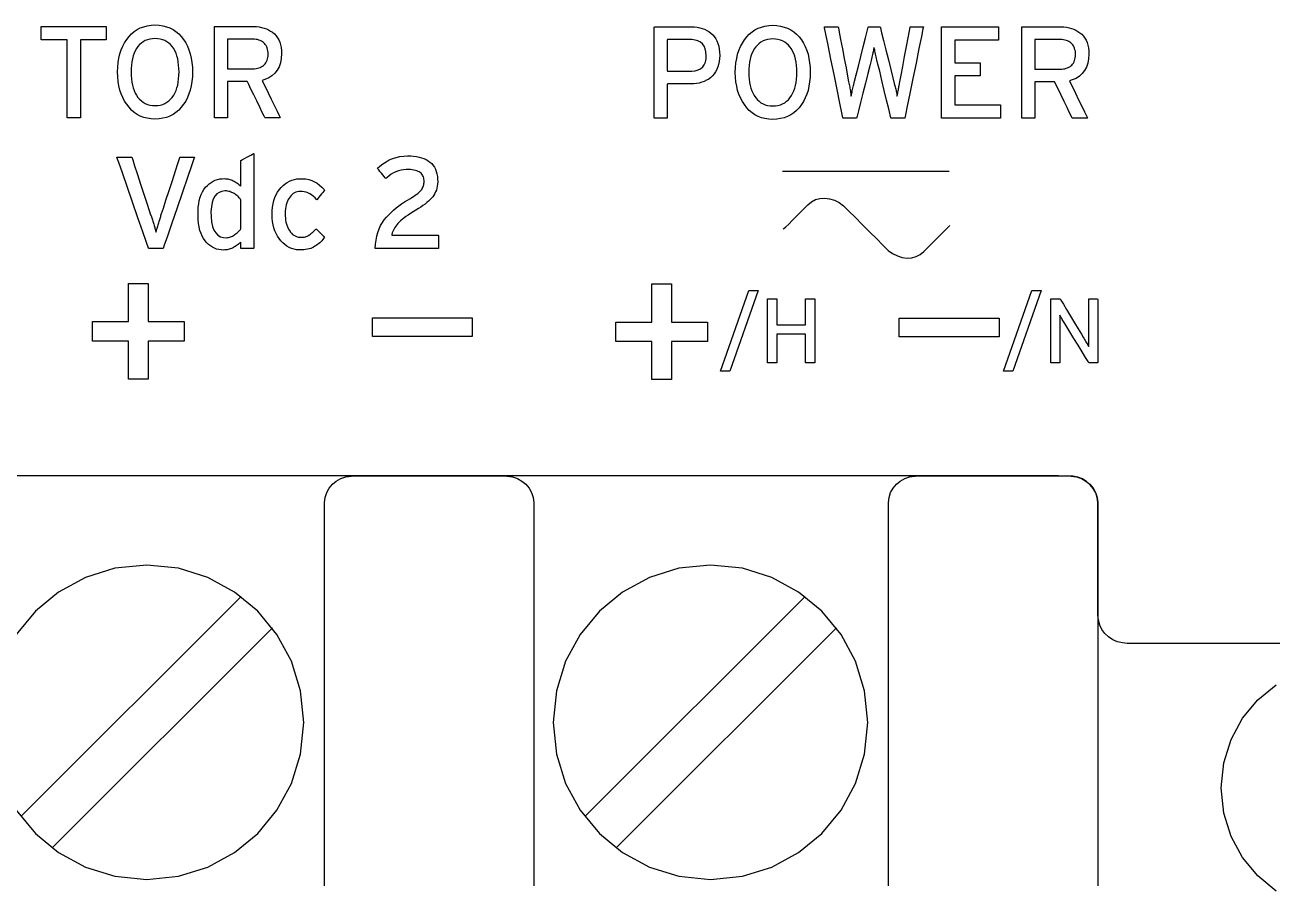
# Model space of a CAD drawing. Extents: x 1 to 47.7, y 0.2 to 35.
# Drawn here: x 39.966 to 41.292, y 9.333 to 10.249 of the extents above; entities that cross this region are included whole.
import ezdxf

# ---------------------------------------------------------------- set-up
doc = ezdxf.new("R2010")
doc.units = 0
doc.header["$MEASUREMENT"] = 0
doc.layers.add('7_0_____DWG', color=7, linetype='CONTINUOUS')

msp = doc.modelspace()

# ---------------------------------------------------------------- linework, layer by layer
at = {"layer": '7_0_____DWG'}
for points in [[(40.0246, 10.2329), (40.0246, 10.1499), (40.0105, 10.1499), (40.0105, 10.2329), (39.983, 10.2329), (39.983, 10.2471), (40.0521, 10.2471), (40.0521, 10.2329), (40.0246, 10.2329)], [(40.9408, 10.1495), (40.9408, 10.2467), (41.0014, 10.2467), (41.0014, 10.2326), (40.9549, 10.2326), (40.9549, 10.2085), (40.9819, 10.2085), (40.9819, 10.1944), (40.9549, 10.1944), (40.9549, 10.1636), (41.0035, 10.1636), (41.0035, 10.1495), (40.9408, 10.1495)], [(40.7717, 10.0929), (40.9489, 10.0929)], [(40.7725, 10.0311), (40.7732, 10.0318), (40.7752, 10.0338), (40.7782, 10.0367), (40.7819, 10.0404), (40.7861, 10.0446), (40.7904, 10.049), (40.7947, 10.0532), (40.7987, 10.0572), (40.8025, 10.0604), (40.8068, 10.0627), (40.8115, 10.064), (40.8166, 10.0643), (40.8217, 10.0636), (40.8269, 10.062), (40.8319, 10.0595), (40.8365, 10.056), (40.8389, 10.0537), (40.8427, 10.05), (40.8488, 10.0439), (40.8563, 10.0363), (40.8643, 10.0283), (40.8719, 10.0208), (40.878, 10.0147), (40.8817, 10.0109), (40.8841, 10.0086), (40.8888, 10.0052), (40.8938, 10.0027), (40.8989, 10.0011), (40.9041, 10.0004), (40.9091, 10.0007), (40.9139, 10.002), (40.9182, 10.0042), (40.922, 10.0075), (40.926, 10.0115), (40.9305, 10.016), (40.9351, 10.0206), (40.9396, 10.0251), (40.9436, 10.0291), (40.9468, 10.0323), (40.9489, 10.0344), (40.9497, 10.0352)], [(40.0968, 9.9121), (40.0968, 9.8715), (40.076, 9.8715), (40.076, 9.9121), (40.0377, 9.9121), (40.0377, 9.9328), (40.076, 9.9328), (40.076, 9.9734), (40.0968, 9.9734), (40.0968, 9.9328), (40.1352, 9.9328), (40.1352, 9.9121), (40.0968, 9.9121)], [(40.6534, 9.9117), (40.6534, 9.8711), (40.6327, 9.8711), (40.6327, 9.9117), (40.5944, 9.9117), (40.5944, 9.9324), (40.6327, 9.9324), (40.6327, 9.973), (40.6534, 9.973), (40.6534, 9.9324), (40.6919, 9.9324), (40.6919, 9.9117), (40.6534, 9.9117)], [(40.7155, 9.8802), (40.7055, 9.8802), (40.7357, 9.9658), (40.7457, 9.9658), (40.7155, 9.8802)], [(41.0166, 9.8802), (41.0066, 9.8802), (41.0368, 9.9658), (41.0468, 9.9658), (41.0166, 9.8802)], [(40.796, 9.889), (40.796, 9.9195), (40.7657, 9.9195), (40.7657, 9.889), (40.7558, 9.889), (40.7558, 9.957), (40.7657, 9.957), (40.7657, 9.9294), (40.796, 9.9294), (40.796, 9.957), (40.8059, 9.957), (40.8059, 9.889), (40.796, 9.889)], [(40.3353, 9.917), (40.3353, 9.937), (40.4415, 9.937), (40.4415, 9.917), (40.3353, 9.917)], [(40.8959, 9.9166), (40.8959, 9.9366), (41.0021, 9.9366), (41.0021, 9.9166), (40.8959, 9.9166)], [(41.1071, 9.6205), (41.1071, 9.6247), (41.1071, 9.6361), (41.1071, 9.6525), (41.1071, 9.6718), (41.1071, 9.6919), (41.1071, 9.7108), (41.1071, 9.7264), (41.1071, 9.7365), (41.1071, 9.7403), (41.1064, 9.7457), (41.1048, 9.7506), (41.1023, 9.7552), (41.0991, 9.7592), (41.0952, 9.7626), (41.0907, 9.7653), (41.0858, 9.7673), (41.0805, 9.7683), (41.0652, 9.7685), (40.9427, 9.7685), (40.7154, 9.7685), (40.4185, 9.7685), (40.0866, 9.7685), (39.7547, 9.7685)], [(40.2843, 9.3322), (40.2843, 9.3644), (40.2843, 9.4185), (40.2843, 9.4862), (40.2843, 9.5592), (40.2843, 9.6292), (40.2843, 9.688), (40.2843, 9.7273), (40.2843, 9.7401), (40.285, 9.7456), (40.2867, 9.7508), (40.2893, 9.7555), (40.2928, 9.7597), (40.2969, 9.7631), (40.3017, 9.7658), (40.3069, 9.7676), (40.3126, 9.7684), (40.3176, 9.7685), (40.3317, 9.7685), (40.3541, 9.7685), (40.3813, 9.7685), (40.4101, 9.7685), (40.4373, 9.7685), (40.4596, 9.7685), (40.4738, 9.7685), (40.4788, 9.7684), (40.4844, 9.7676), (40.4897, 9.7658), (40.4944, 9.7631), (40.4986, 9.7597), (40.502, 9.7555), (40.5047, 9.7508), (40.5064, 9.7456), (40.5071, 9.7401), (40.5071, 9.7273), (40.5071, 9.688), (40.5071, 9.6292), (40.5071, 9.5592), (40.5071, 9.4862), (40.5071, 9.4185), (40.5071, 9.3644), (40.5071, 9.3322)], [(40.8843, 9.3322), (40.8843, 9.3644), (40.8843, 9.4185), (40.8843, 9.4862), (40.8843, 9.5592), (40.8843, 9.6292), (40.8843, 9.688), (40.8843, 9.7273), (40.8843, 9.7401), (40.885, 9.7456), (40.8867, 9.7508), (40.8893, 9.7555), (40.8928, 9.7597), (40.8969, 9.7631), (40.9017, 9.7658), (40.9069, 9.7676), (40.9126, 9.7684), (40.9176, 9.7685), (40.9317, 9.7685), (40.9541, 9.7685), (40.9813, 9.7685), (41.0101, 9.7685), (41.0373, 9.7685), (41.0597, 9.7685), (41.0738, 9.7685), (41.0788, 9.7684), (41.0844, 9.7676), (41.0897, 9.7658), (41.0945, 9.7631), (41.0986, 9.7597), (41.102, 9.7555), (41.1047, 9.7508), (41.1064, 9.7456), (41.1071, 9.7401), (41.1071, 9.7273), (41.1071, 9.688), (41.1071, 9.6292), (41.1071, 9.5592), (41.1071, 9.4862), (41.1071, 9.4185), (41.1071, 9.3644), (41.1071, 9.3322)], [(39.9563, 9.4127), (39.9768, 9.388), (40.0015, 9.3676), (40.03, 9.3522), (40.0614, 9.3424), (40.0952, 9.3391), (40.1289, 9.3424), (40.1603, 9.3522), (40.1887, 9.3676), (40.2134, 9.388), (40.2338, 9.4127), (40.2493, 9.4411), (40.259, 9.4724), (40.2624, 9.5061), (40.259, 9.5398), (40.2493, 9.5712), (40.2338, 9.5997), (40.2134, 9.6245), (40.1887, 9.6449), (40.1603, 9.6604), (40.1289, 9.6702), (40.0952, 9.6736), (40.0614, 9.6702), (40.03, 9.6604), (40.0015, 9.6449), (39.9768, 9.6245), (39.9563, 9.5997)], [(39.9613, 9.4059), (40.1956, 9.6402)], [(40.5613, 9.4059), (40.7956, 9.6402)], [(41.3167, 9.5903), (41.2817, 9.5903), (41.2434, 9.5903), (41.206, 9.5903), (41.1734, 9.5903), (41.1495, 9.5903), (41.1384, 9.5903), (41.1335, 9.5907), (41.128, 9.5919), (41.1231, 9.5941), (41.1186, 9.5971), (41.1147, 9.6007), (41.1115, 9.605), (41.1092, 9.6097), (41.1077, 9.615), (41.1071, 9.6205)], [(39.9947, 9.3725), (40.229, 9.6067)], [(40.5947, 9.3725), (40.829, 9.6067)], [(41.2968, 9.3265), (41.2772, 9.3427), (41.2611, 9.3623), (41.2489, 9.3848), (41.2411, 9.4097), (41.2384, 9.4364), (41.2411, 9.4631), (41.2489, 9.488), (41.2611, 9.5105), (41.2772, 9.5301), (41.2968, 9.5462)]]:
    msp.add_lwpolyline(points, dxfattribs=at)
for points in [[(40.1439, 10.1986), (40.1438, 10.1934), (40.1433, 10.1885), (40.1426, 10.1838), (40.1415, 10.1794), (40.1402, 10.1752), (40.1386, 10.1713), (40.1367, 10.1676), (40.1345, 10.1642), (40.132, 10.161), (40.1293, 10.1581), (40.1263, 10.1556), (40.1232, 10.1535), (40.1198, 10.1517), (40.1162, 10.1503), (40.1123, 10.1493), (40.1083, 10.1486), (40.104, 10.1484), (40.0998, 10.1486), (40.0958, 10.1493), (40.092, 10.1503), (40.0884, 10.1517), (40.0851, 10.1535), (40.0819, 10.1556), (40.079, 10.1581), (40.0764, 10.161), (40.0739, 10.1642), (40.0716, 10.1676), (40.0697, 10.1713), (40.068, 10.1752), (40.0667, 10.1794), (40.0656, 10.1838), (40.0649, 10.1885), (40.0644, 10.1934), (40.0642, 10.1986), (40.0644, 10.2037), (40.0649, 10.2087), (40.0656, 10.2134), (40.0667, 10.2178), (40.068, 10.222), (40.0697, 10.226), (40.0716, 10.2297), (40.0739, 10.2331), (40.0764, 10.2363), (40.079, 10.2392), (40.0819, 10.2416), (40.0851, 10.2437), (40.0884, 10.2455), (40.092, 10.2468), (40.0958, 10.2478), (40.0998, 10.2484), (40.104, 10.2487), (40.1083, 10.2484), (40.1123, 10.2478), (40.1162, 10.2468), (40.1198, 10.2455), (40.1232, 10.2437), (40.1263, 10.2416), (40.1293, 10.2392), (40.132, 10.2363), (40.1345, 10.2331), (40.1367, 10.2297), (40.1386, 10.226), (40.1402, 10.222), (40.1415, 10.2178), (40.1426, 10.2134), (40.1433, 10.2087), (40.1438, 10.2037)], [(40.2387, 10.2181), (40.2383, 10.2129), (40.2374, 10.2082), (40.236, 10.2041), (40.234, 10.2004), (40.2315, 10.1972), (40.2285, 10.1945), (40.225, 10.1922), (40.2209, 10.1905), (40.2181, 10.1895), (40.2192, 10.187), (40.2215, 10.1824), (40.2244, 10.1763), (40.2277, 10.1695), (40.231, 10.1627), (40.2339, 10.1567), (40.2361, 10.1523), (40.2371, 10.1501), (40.2369, 10.1499), (40.2355, 10.1499), (40.2333, 10.1499), (40.2307, 10.1499), (40.2279, 10.1499), (40.2252, 10.1499), (40.2229, 10.1499), (40.2214, 10.1499), (40.2209, 10.15), (40.2201, 10.1516), (40.2181, 10.1556), (40.2154, 10.1612), (40.2123, 10.1677), (40.2091, 10.1743), (40.2061, 10.1803), (40.2038, 10.1851), (40.2025, 10.188), (40.2021, 10.1884), (40.2006, 10.1884), (40.1981, 10.1884), (40.1948, 10.1884), (40.1911, 10.1884), (40.1875, 10.1884), (40.1844, 10.1884), (40.1821, 10.1884), (40.181, 10.1884), (40.181, 10.1874), (40.181, 10.184), (40.181, 10.1788), (40.181, 10.1725), (40.181, 10.1658), (40.181, 10.1596), (40.181, 10.1543), (40.181, 10.1509), (40.181, 10.1499), (40.1803, 10.1499), (40.1788, 10.1499), (40.1767, 10.1499), (40.1744, 10.1499), (40.172, 10.1499), (40.1699, 10.1499), (40.1682, 10.1499), (40.1673, 10.1499), (40.1672, 10.1511), (40.1672, 10.1582), (40.1672, 10.1703), (40.1672, 10.1856), (40.1672, 10.2024), (40.1672, 10.2187), (40.1672, 10.2328), (40.1672, 10.2429), (40.1672, 10.2471), (40.1684, 10.2471), (40.1723, 10.2471), (40.178, 10.2471), (40.1849, 10.2471), (40.192, 10.2471), (40.1987, 10.2471), (40.2041, 10.2471), (40.2076, 10.2471), (40.2092, 10.2471), (40.2121, 10.247), (40.2149, 10.2466), (40.2175, 10.2461), (40.2201, 10.2454), (40.2225, 10.2445), (40.2248, 10.2435), (40.227, 10.2422), (40.2291, 10.2408), (40.2311, 10.2391), (40.2328, 10.2372), (40.2344, 10.2351), (40.2357, 10.2328), (40.2367, 10.2303), (40.2376, 10.2276), (40.2382, 10.2246), (40.2385, 10.2214)], [(40.7049, 10.2163), (40.7047, 10.2129), (40.7044, 10.2097), (40.7037, 10.2067), (40.7029, 10.2039), (40.7018, 10.2013), (40.7005, 10.1988), (40.699, 10.1966), (40.6972, 10.1946), (40.6953, 10.1928), (40.6931, 10.1911), (40.6909, 10.1897), (40.6884, 10.1885), (40.6859, 10.1876), (40.6831, 10.1868), (40.6803, 10.1862), (40.6772, 10.1859), (40.6741, 10.1858), (40.673, 10.1858), (40.6706, 10.1858), (40.6672, 10.1858), (40.6631, 10.1858), (40.6588, 10.1858), (40.6548, 10.1858), (40.6515, 10.1858), (40.6495, 10.1858), (40.6491, 10.1856), (40.6491, 10.1834), (40.6491, 10.1791), (40.6491, 10.1735), (40.6491, 10.1673), (40.6491, 10.1611), (40.6491, 10.1556), (40.6491, 10.1515), (40.6491, 10.1496), (40.6488, 10.1495), (40.6475, 10.1495), (40.6456, 10.1495), (40.6434, 10.1495), (40.641, 10.1495), (40.6387, 10.1495), (40.6368, 10.1495), (40.6356, 10.1495), (40.6352, 10.1497), (40.6352, 10.1549), (40.6352, 10.1658), (40.6352, 10.1805), (40.6352, 10.1972), (40.6352, 10.214), (40.6352, 10.229), (40.6352, 10.2404), (40.6352, 10.2463), (40.6359, 10.2467), (40.6391, 10.2467), (40.6443, 10.2467), (40.6507, 10.2467), (40.6576, 10.2467), (40.6642, 10.2467), (40.6697, 10.2467), (40.6734, 10.2467), (40.675, 10.2467), (40.678, 10.2466), (40.6809, 10.2463), (40.6837, 10.2457), (40.6863, 10.245), (40.6888, 10.2441), (40.6911, 10.2429), (40.6933, 10.2416), (40.6954, 10.24), (40.6974, 10.2382), (40.6991, 10.2362), (40.7006, 10.234), (40.7019, 10.2316), (40.7029, 10.2289), (40.7038, 10.2261), (40.7044, 10.223), (40.7047, 10.2198)], [(40.8012, 10.1982), (40.801, 10.193), (40.8005, 10.1881), (40.7998, 10.1834), (40.7988, 10.179), (40.7974, 10.1748), (40.7958, 10.1709), (40.7939, 10.1672), (40.7917, 10.1638), (40.7893, 10.1606), (40.7865, 10.1577), (40.7836, 10.1552), (40.7804, 10.153), (40.777, 10.1513), (40.7734, 10.1499), (40.7696, 10.1489), (40.7655, 10.1482), (40.7612, 10.148), (40.757, 10.1482), (40.753, 10.1489), (40.7492, 10.1499), (40.7457, 10.1513), (40.7423, 10.153), (40.7392, 10.1552), (40.7363, 10.1577), (40.7336, 10.1606), (40.7311, 10.1638), (40.7289, 10.1672), (40.7269, 10.1709), (40.7253, 10.1748), (40.7239, 10.179), (40.7229, 10.1834), (40.7221, 10.1881), (40.7216, 10.193), (40.7214, 10.1982), (40.7216, 10.2033), (40.7221, 10.2083), (40.7229, 10.213), (40.7239, 10.2174), (40.7253, 10.2216), (40.7269, 10.2256), (40.7289, 10.2293), (40.7311, 10.2327), (40.7336, 10.2359), (40.7363, 10.2388), (40.7392, 10.2412), (40.7423, 10.2433), (40.7457, 10.2451), (40.7492, 10.2464), (40.753, 10.2474), (40.757, 10.248), (40.7612, 10.2483), (40.7655, 10.248), (40.7696, 10.2474), (40.7734, 10.2464), (40.777, 10.2451), (40.7804, 10.2433), (40.7836, 10.2412), (40.7865, 10.2388), (40.7893, 10.2359), (40.7917, 10.2327), (40.7939, 10.2293), (40.7958, 10.2256), (40.7974, 10.2216), (40.7988, 10.2174), (40.7998, 10.213), (40.8005, 10.2083), (40.801, 10.2033)], [(40.9017, 10.1495), (40.9012, 10.1495), (40.8998, 10.1495), (40.8977, 10.1495), (40.8953, 10.1495), (40.8928, 10.1495), (40.8905, 10.1495), (40.8886, 10.1495), (40.8873, 10.1495), (40.887, 10.1496), (40.8862, 10.1528), (40.8846, 10.1595), (40.8824, 10.1685), (40.8799, 10.179), (40.8773, 10.1896), (40.875, 10.1993), (40.8731, 10.207), (40.872, 10.2115), (40.8717, 10.213), (40.8713, 10.2146), (40.871, 10.2162), (40.8706, 10.2177), (40.8703, 10.2192), (40.87, 10.2206), (40.8697, 10.222), (40.8694, 10.2234), (40.8692, 10.2247), (40.8689, 10.2244), (40.8686, 10.223), (40.8683, 10.2217), (40.868, 10.2202), (40.8677, 10.2188), (40.8674, 10.2173), (40.8671, 10.2158), (40.8667, 10.2142), (40.8664, 10.2126), (40.8659, 10.2107), (40.8645, 10.2052), (40.8624, 10.1969), (40.8598, 10.1868), (40.8572, 10.1762), (40.8546, 10.166), (40.8524, 10.1574), (40.8509, 10.1516), (40.8504, 10.1495), (40.8499, 10.1495), (40.8484, 10.1495), (40.8464, 10.1495), (40.844, 10.1495), (40.8416, 10.1495), (40.8393, 10.1495), (40.8374, 10.1495), (40.8363, 10.1495), (40.8359, 10.1498), (40.8349, 10.155), (40.8327, 10.1655), (40.8298, 10.1798), (40.8265, 10.1959), (40.8232, 10.2123), (40.8201, 10.2272), (40.8178, 10.2389), (40.8164, 10.2457), (40.8163, 10.2467), (40.8173, 10.2467), (40.819, 10.2467), (40.8213, 10.2467), (40.8237, 10.2467), (40.8262, 10.2467), (40.8284, 10.2467), (40.83, 10.2467), (40.8308, 10.2467), (40.8311, 10.2457), (40.832, 10.2408), (40.8335, 10.233), (40.8353, 10.2234), (40.8373, 10.213), (40.8392, 10.2029), (40.8409, 10.1942), (40.842, 10.188), (40.8426, 10.1853), (40.8428, 10.184), (40.8431, 10.1826), (40.8433, 10.1812), (40.8436, 10.1798), (40.8438, 10.1783), (40.8441, 10.1769), (40.8443, 10.1754), (40.8445, 10.1739), (40.8448, 10.1727), (40.8451, 10.1742), (40.8453, 10.1756), (40.8456, 10.1771), (40.8459, 10.1785), (40.8462, 10.18), (40.8465, 10.1814), (40.8469, 10.1828), (40.8472, 10.1842), (40.8474, 10.1854), (40.8483, 10.1889), (40.85, 10.1957), (40.8524, 10.2048), (40.855, 10.2151), (40.8576, 10.2255), (40.86, 10.2348), (40.8618, 10.2421), (40.8628, 10.2462), (40.8631, 10.2467), (40.864, 10.2467), (40.8655, 10.2467), (40.8674, 10.2467), (40.8695, 10.2467), (40.8716, 10.2467), (40.8734, 10.2467), (40.8747, 10.2467), (40.8754, 10.2467), (40.8758, 10.2455), (40.8771, 10.2403), (40.8791, 10.2322), (40.8816, 10.2223), (40.8843, 10.2116), (40.8869, 10.2013), (40.8891, 10.1925), (40.8906, 10.1863), (40.8912, 10.1838), (40.8915, 10.1827), (40.8918, 10.1815), (40.8921, 10.1803), (40.8924, 10.179), (40.8926, 10.1778), (40.8929, 10.1764), (40.8932, 10.1751), (40.8934, 10.1737), (40.8937, 10.1728), (40.894, 10.1743), (40.8942, 10.1757), (40.8945, 10.1771), (40.8947, 10.1784), (40.8949, 10.1797), (40.8951, 10.1809), (40.8953, 10.1821), (40.8955, 10.1832), (40.8956, 10.1843), (40.8964, 10.188), (40.8977, 10.1952), (40.8995, 10.2045), (40.9014, 10.215), (40.9034, 10.2256), (40.9052, 10.2351), (40.9066, 10.2423), (40.9073, 10.2463), (40.9076, 10.2467), (40.9086, 10.2467), (40.9103, 10.2467), (40.9125, 10.2467), (40.9149, 10.2467), (40.9173, 10.2467), (40.9193, 10.2467), (40.9208, 10.2467), (40.9215, 10.2467), (40.9211, 10.2445), (40.9194, 10.2363), (40.9168, 10.2236), (40.9137, 10.2081), (40.9103, 10.1916), (40.9071, 10.1758), (40.9043, 10.1623), (40.9024, 10.153)], [(41.0977, 10.2177), (41.0973, 10.2125), (41.0964, 10.2078), (41.095, 10.2037), (41.093, 10.2), (41.0905, 10.1968), (41.0875, 10.1941), (41.0839, 10.1918), (41.0798, 10.1901), (41.077, 10.1891), (41.0782, 10.1866), (41.0805, 10.182), (41.0834, 10.1759), (41.0867, 10.1691), (41.09, 10.1623), (41.0929, 10.1563), (41.095, 10.1519), (41.0961, 10.1497), (41.0958, 10.1495), (41.0945, 10.1495), (41.0923, 10.1495), (41.0897, 10.1495), (41.0869, 10.1495), (41.0842, 10.1495), (41.0819, 10.1495), (41.0804, 10.1495), (41.0799, 10.1495), (41.0791, 10.1512), (41.0771, 10.1552), (41.0744, 10.1608), (41.0713, 10.1672), (41.0681, 10.1739), (41.0651, 10.1799), (41.0628, 10.1847), (41.0615, 10.1876), (41.0611, 10.188), (41.0596, 10.188), (41.0571, 10.188), (41.0538, 10.188), (41.0501, 10.188), (41.0465, 10.188), (41.0434, 10.188), (41.0411, 10.188), (41.04, 10.188), (41.04, 10.187), (41.04, 10.1836), (41.04, 10.1784), (41.04, 10.1721), (41.04, 10.1654), (41.04, 10.1591), (41.04, 10.1539), (41.04, 10.1505), (41.04, 10.1495), (41.0393, 10.1495), (41.0378, 10.1495), (41.0357, 10.1495), (41.0334, 10.1495), (41.031, 10.1495), (41.0289, 10.1495), (41.0272, 10.1495), (41.0262, 10.1495), (41.0261, 10.1507), (41.0261, 10.1578), (41.0261, 10.1699), (41.0261, 10.1852), (41.0261, 10.202), (41.0261, 10.2183), (41.0261, 10.2324), (41.0261, 10.2425), (41.0261, 10.2467), (41.0274, 10.2467), (41.0313, 10.2467), (41.037, 10.2467), (41.0439, 10.2467), (41.051, 10.2467), (41.0577, 10.2467), (41.0631, 10.2467), (41.0666, 10.2467), (41.0682, 10.2467), (41.0711, 10.2466), (41.0739, 10.2462), (41.0765, 10.2457), (41.0791, 10.245), (41.0815, 10.2441), (41.0838, 10.2431), (41.086, 10.2418), (41.0881, 10.2404), (41.0901, 10.2387), (41.0918, 10.2368), (41.0933, 10.2347), (41.0946, 10.2324), (41.0957, 10.2299), (41.0965, 10.2272), (41.0972, 10.2242), (41.0975, 10.221)], [(40.1296, 10.1986), (40.1295, 10.2024), (40.1292, 10.206), (40.1288, 10.2094), (40.1282, 10.2127), (40.1274, 10.2157), (40.1264, 10.2185), (40.1252, 10.2212), (40.1239, 10.2236), (40.1224, 10.2258), (40.1207, 10.2277), (40.1188, 10.2294), (40.1167, 10.2308), (40.1145, 10.232), (40.1122, 10.2329), (40.1096, 10.2336), (40.1069, 10.234), (40.104, 10.2342), (40.1012, 10.234), (40.0985, 10.2336), (40.096, 10.2329), (40.0937, 10.232), (40.0915, 10.2308), (40.0895, 10.2294), (40.0876, 10.2277), (40.0859, 10.2258), (40.0844, 10.2236), (40.083, 10.2212), (40.0819, 10.2185), (40.0809, 10.2157), (40.08, 10.2127), (40.0794, 10.2094), (40.0789, 10.206), (40.0787, 10.2024), (40.0786, 10.1986), (40.0787, 10.1948), (40.0789, 10.1912), (40.0794, 10.1878), (40.08, 10.1846), (40.0809, 10.1816), (40.0819, 10.1788), (40.083, 10.1762), (40.0844, 10.1738), (40.0859, 10.1716), (40.0876, 10.1695), (40.0895, 10.1678), (40.0915, 10.1663), (40.0937, 10.1651), (40.096, 10.1641), (40.0985, 10.1634), (40.1012, 10.163), (40.104, 10.1629), (40.1069, 10.163), (40.1096, 10.1634), (40.1122, 10.1641), (40.1145, 10.1651), (40.1167, 10.1663), (40.1188, 10.1678), (40.1207, 10.1695), (40.1224, 10.1716), (40.1239, 10.1738), (40.1252, 10.1762), (40.1264, 10.1788), (40.1274, 10.1816), (40.1282, 10.1846), (40.1288, 10.1878), (40.1292, 10.1912), (40.1295, 10.1948)], [(40.2245, 10.2177), (40.2244, 10.2195), (40.2242, 10.2211), (40.2238, 10.2227), (40.2234, 10.2242), (40.2229, 10.2255), (40.2222, 10.2268), (40.2214, 10.2279), (40.2205, 10.2289), (40.2195, 10.2299), (40.2184, 10.2307), (40.2172, 10.2315), (40.2159, 10.2321), (40.2146, 10.2326), (40.2131, 10.233), (40.2115, 10.2332), (40.2099, 10.2334), (40.2084, 10.2334), (40.2071, 10.2334), (40.204, 10.2334), (40.1998, 10.2334), (40.1951, 10.2334), (40.1902, 10.2334), (40.1859, 10.2334), (40.1827, 10.2334), (40.1811, 10.2334), (40.181, 10.2328), (40.181, 10.2301), (40.181, 10.2258), (40.181, 10.2205), (40.181, 10.215), (40.181, 10.2097), (40.181, 10.2054), (40.181, 10.2027), (40.1811, 10.2021), (40.1827, 10.2021), (40.1859, 10.2021), (40.1902, 10.2021), (40.1951, 10.2021), (40.1998, 10.2021), (40.204, 10.2021), (40.2071, 10.2021), (40.2084, 10.2021), (40.2099, 10.2021), (40.2115, 10.2023), (40.213, 10.2025), (40.2145, 10.2029), (40.2158, 10.2034), (40.2171, 10.204), (40.2183, 10.2047), (40.2194, 10.2055), (40.2204, 10.2064), (40.2213, 10.2074), (40.2221, 10.2085), (40.2228, 10.2097), (40.2234, 10.2111), (40.2238, 10.2126), (40.2242, 10.2141), (40.2244, 10.2158)], [(40.6905, 10.2163), (40.6902, 10.2201), (40.6894, 10.2234), (40.6882, 10.2262), (40.6865, 10.2286), (40.6843, 10.2304), (40.6817, 10.2318), (40.6786, 10.2326), (40.6751, 10.233), (40.6737, 10.233), (40.6712, 10.233), (40.6675, 10.233), (40.6631, 10.233), (40.6585, 10.233), (40.6543, 10.233), (40.651, 10.233), (40.6492, 10.233), (40.6491, 10.2325), (40.6491, 10.2297), (40.6491, 10.225), (40.6491, 10.2193), (40.6491, 10.2132), (40.6491, 10.2074), (40.6491, 10.2028), (40.6491, 10.2), (40.6492, 10.1994), (40.651, 10.1994), (40.6543, 10.1994), (40.6585, 10.1994), (40.6631, 10.1994), (40.6675, 10.1994), (40.6712, 10.1994), (40.6737, 10.1994), (40.6751, 10.1995), (40.6787, 10.1999), (40.6819, 10.2008), (40.6845, 10.2021), (40.6867, 10.204), (40.6883, 10.2063), (40.6896, 10.2092), (40.6903, 10.2125)], [(40.7868, 10.1982), (40.7867, 10.202), (40.7865, 10.2056), (40.786, 10.209), (40.7854, 10.2123), (40.7846, 10.2153), (40.7836, 10.2181), (40.7824, 10.2207), (40.7811, 10.2232), (40.7796, 10.2254), (40.7779, 10.2273), (40.776, 10.229), (40.774, 10.2304), (40.7718, 10.2316), (40.7694, 10.2325), (40.7668, 10.2332), (40.7641, 10.2336), (40.7612, 10.2338), (40.7584, 10.2336), (40.7558, 10.2332), (40.7533, 10.2325), (40.7509, 10.2316), (40.7487, 10.2304), (40.7467, 10.229), (40.7449, 10.2273), (40.7432, 10.2254), (40.7416, 10.2232), (40.7403, 10.2207), (40.7391, 10.2181), (40.7381, 10.2153), (40.7373, 10.2123), (40.7366, 10.209), (40.7362, 10.2056), (40.7359, 10.202), (40.7358, 10.1982), (40.7359, 10.1944), (40.7362, 10.1908), (40.7366, 10.1874), (40.7373, 10.1842), (40.7381, 10.1812), (40.7391, 10.1784), (40.7403, 10.1758), (40.7416, 10.1734), (40.7432, 10.1712), (40.7449, 10.1691), (40.7467, 10.1674), (40.7487, 10.1659), (40.7509, 10.1646), (40.7533, 10.1637), (40.7558, 10.163), (40.7584, 10.1626), (40.7612, 10.1625), (40.7641, 10.1626), (40.7668, 10.163), (40.7694, 10.1637), (40.7718, 10.1646), (40.774, 10.1659), (40.776, 10.1674), (40.7779, 10.1691), (40.7796, 10.1712), (40.7811, 10.1734), (40.7824, 10.1758), (40.7836, 10.1784), (40.7846, 10.1812), (40.7854, 10.1842), (40.786, 10.1874), (40.7865, 10.1908), (40.7867, 10.1944)], [(41.0834, 10.2173), (41.0834, 10.2191), (41.0832, 10.2207), (41.0828, 10.2223), (41.0824, 10.2238), (41.0819, 10.2251), (41.0812, 10.2264), (41.0804, 10.2275), (41.0795, 10.2285), (41.0785, 10.2295), (41.0774, 10.2303), (41.0762, 10.2311), (41.0749, 10.2317), (41.0736, 10.2322), (41.0721, 10.2326), (41.0705, 10.2328), (41.0689, 10.233), (41.0674, 10.233), (41.066, 10.233), (41.063, 10.233), (41.0588, 10.233), (41.054, 10.233), (41.0492, 10.233), (41.0449, 10.233), (41.0417, 10.233), (41.0401, 10.233), (41.04, 10.2324), (41.04, 10.2297), (41.04, 10.2254), (41.04, 10.2201), (41.04, 10.2146), (41.04, 10.2093), (41.04, 10.205), (41.04, 10.2023), (41.0401, 10.2017), (41.0417, 10.2017), (41.0449, 10.2017), (41.0492, 10.2017), (41.054, 10.2017), (41.0588, 10.2017), (41.063, 10.2017), (41.066, 10.2017), (41.0674, 10.2017), (41.0689, 10.2017), (41.0705, 10.2019), (41.072, 10.2021), (41.0735, 10.2025), (41.0748, 10.203), (41.0761, 10.2036), (41.0773, 10.2042), (41.0784, 10.205), (41.0794, 10.206), (41.0803, 10.207), (41.0811, 10.2081), (41.0818, 10.2093), (41.0824, 10.2107), (41.0828, 10.2122), (41.0831, 10.2137), (41.0834, 10.2154)], [(40.1954, 10.0106), (40.1954, 10.0108), (40.1954, 10.0115), (40.1954, 10.0125), (40.1954, 10.0136), (40.1954, 10.0148), (40.1954, 10.0159), (40.1954, 10.0168), (40.1954, 10.0173), (40.1951, 10.0172), (40.1942, 10.0164), (40.1933, 10.0157), (40.1924, 10.0149), (40.1914, 10.0142), (40.1905, 10.0136), (40.1895, 10.0129), (40.1885, 10.0123), (40.1875, 10.0117), (40.1865, 10.0112), (40.1854, 10.0107), (40.1843, 10.0103), (40.1831, 10.01), (40.182, 10.0097), (40.1808, 10.0094), (40.1795, 10.0092), (40.1783, 10.0091), (40.177, 10.009), (40.1745, 10.0091), (40.172, 10.0095), (40.1696, 10.0101), (40.1673, 10.0109), (40.1651, 10.012), (40.163, 10.0134), (40.161, 10.015), (40.1591, 10.0168), (40.1573, 10.0189), (40.1557, 10.0212), (40.1542, 10.0239), (40.153, 10.0268), (40.1519, 10.03), (40.1511, 10.0336), (40.1504, 10.0374), (40.15, 10.0416), (40.1498, 10.0461), (40.1498, 10.0505), (40.15, 10.0546), (40.1505, 10.0584), (40.1512, 10.0619), (40.1521, 10.0652), (40.1532, 10.0682), (40.1546, 10.071), (40.1561, 10.0736), (40.1579, 10.0758), (40.1598, 10.0778), (40.1618, 10.0795), (40.1638, 10.081), (40.166, 10.0823), (40.1682, 10.0833), (40.1705, 10.0841), (40.1729, 10.0847), (40.1754, 10.085), (40.1777, 10.0851), (40.179, 10.085), (40.1802, 10.0849), (40.1814, 10.0847), (40.1826, 10.0844), (40.1838, 10.0841), (40.185, 10.0837), (40.1861, 10.0833), (40.1872, 10.0828), (40.1883, 10.0823), (40.1893, 10.0817), (40.1903, 10.0811), (40.1912, 10.0805), (40.1921, 10.0799), (40.1929, 10.0792), (40.1937, 10.0785), (40.1945, 10.0777), (40.1952, 10.0769), (40.1954, 10.0774), (40.1954, 10.0797), (40.1954, 10.0834), (40.1954, 10.0879), (40.1954, 10.0926), (40.1954, 10.0972), (40.1954, 10.101), (40.1954, 10.1036), (40.1954, 10.1045), (40.1959, 10.1048), (40.1973, 10.1055), (40.1993, 10.1066), (40.2016, 10.1078), (40.2039, 10.1091), (40.2061, 10.1102), (40.2078, 10.1112), (40.2089, 10.1117), (40.2091, 10.1113), (40.2091, 10.105), (40.2091, 10.0932), (40.2091, 10.0777), (40.2091, 10.0605), (40.2091, 10.0434), (40.2091, 10.0282), (40.2091, 10.0168), (40.2091, 10.011), (40.2088, 10.0106), (40.2077, 10.0106), (40.2059, 10.0106), (40.2037, 10.0106), (40.2014, 10.0106), (40.1991, 10.0106), (40.1972, 10.0106), (40.1959, 10.0106)], [(40.1127, 10.0106), (40.1121, 10.0106), (40.1106, 10.0106), (40.1084, 10.0106), (40.1058, 10.0106), (40.1032, 10.0106), (40.1007, 10.0106), (40.0988, 10.0106), (40.0975, 10.0106), (40.0971, 10.0111), (40.095, 10.0171), (40.0911, 10.0284), (40.0859, 10.0433), (40.0802, 10.06), (40.0744, 10.0765), (40.0693, 10.0911), (40.0655, 10.1021), (40.0636, 10.1075), (40.0638, 10.1078), (40.0652, 10.1078), (40.0673, 10.1078), (40.0698, 10.1078), (40.0726, 10.1078), (40.0752, 10.1078), (40.0774, 10.1078), (40.0789, 10.1078), (40.0794, 10.1078), (40.0803, 10.1051), (40.0824, 10.0986), (40.0853, 10.0896), (40.0887, 10.0792), (40.0922, 10.0686), (40.0954, 10.0588), (40.0979, 10.0511), (40.0994, 10.0465), (40.0998, 10.0453), (40.1002, 10.0443), (40.1005, 10.0432), (40.1009, 10.0422), (40.1013, 10.0411), (40.1016, 10.0399), (40.102, 10.0388), (40.1024, 10.0376), (40.1028, 10.0365), (40.1031, 10.0353), (40.1035, 10.0341), (40.1038, 10.033), (40.104, 10.032), (40.1043, 10.0311), (40.1045, 10.0302), (40.1047, 10.0294), (40.1049, 10.0286), (40.1051, 10.0282), (40.1053, 10.0289), (40.1055, 10.0297), (40.1057, 10.0305), (40.106, 10.0314), (40.1063, 10.0324), (40.1066, 10.0334), (40.107, 10.0345), (40.1073, 10.0357), (40.1077, 10.0369), (40.1081, 10.0381), (40.1084, 10.0393), (40.1088, 10.0404), (40.1091, 10.0416), (40.1095, 10.0427), (40.1098, 10.0438), (40.1101, 10.0448), (40.1104, 10.0459), (40.1111, 10.0479), (40.113, 10.0537), (40.1157, 10.0623), (40.119, 10.0725), (40.1225, 10.0832), (40.1257, 10.0932), (40.1284, 10.1013), (40.1301, 10.1065), (40.1305, 10.1078), (40.1314, 10.1078), (40.1331, 10.1078), (40.1355, 10.1078), (40.1381, 10.1078), (40.1408, 10.1078), (40.1432, 10.1078), (40.145, 10.1078), (40.146, 10.1078), (40.1455, 10.1063), (40.1429, 10.0986), (40.1386, 10.0861), (40.1333, 10.0706), (40.1275, 10.0538), (40.122, 10.0376), (40.1172, 10.0238), (40.1139, 10.0142)], [(40.3382, 10.0106), (40.3386, 10.0153), (40.3392, 10.0197), (40.3401, 10.0239), (40.3412, 10.0278), (40.3425, 10.0315), (40.3441, 10.035), (40.3459, 10.0382), (40.348, 10.0412), (40.3503, 10.044), (40.3527, 10.0466), (40.3553, 10.0491), (40.3579, 10.0515), (40.3606, 10.0538), (40.3635, 10.056), (40.3664, 10.0581), (40.3695, 10.0602), (40.3726, 10.0621), (40.3753, 10.0637), (40.3774, 10.065), (40.3792, 10.0662), (40.381, 10.0674), (40.3825, 10.0685), (40.3839, 10.0696), (40.3851, 10.0707), (40.3862, 10.0717), (40.3871, 10.0727), (40.3878, 10.0736), (40.3884, 10.0746), (40.3889, 10.0756), (40.3894, 10.0766), (40.3897, 10.0776), (40.39, 10.0787), (40.3902, 10.0798), (40.3904, 10.0808), (40.3904, 10.0819), (40.3904, 10.0832), (40.3902, 10.0845), (40.39, 10.0857), (40.3896, 10.0868), (40.3891, 10.0879), (40.3886, 10.0889), (40.3879, 10.0898), (40.3871, 10.0907), (40.3862, 10.0915), (40.3852, 10.0922), (40.384, 10.0928), (40.3826, 10.0934), (40.3811, 10.0938), (40.3795, 10.0942), (40.3777, 10.0945), (40.3758, 10.0947), (40.3738, 10.0948), (40.3714, 10.0948), (40.3685, 10.0945), (40.3658, 10.094), (40.3631, 10.0933), (40.3604, 10.0923), (40.3579, 10.0911), (40.3554, 10.0897), (40.353, 10.088), (40.3506, 10.086), (40.3495, 10.0852), (40.3489, 10.086), (40.3478, 10.0874), (40.3464, 10.0891), (40.3449, 10.091), (40.3434, 10.0928), (40.3421, 10.0944), (40.3411, 10.0956), (40.3406, 10.0962), (40.3431, 10.0984), (40.3464, 10.1009), (40.3498, 10.1031), (40.3533, 10.1049), (40.357, 10.1065), (40.3607, 10.1077), (40.3646, 10.1086), (40.3686, 10.1091), (40.3728, 10.1093), (40.3761, 10.1093), (40.3792, 10.109), (40.3822, 10.1086), (40.385, 10.108), (40.3877, 10.1073), (40.3902, 10.1064), (40.3925, 10.1053), (40.3946, 10.104), (40.3966, 10.1026), (40.3984, 10.101), (40.3999, 10.0991), (40.4013, 10.0971), (40.4024, 10.095), (40.4033, 10.0926), (40.404, 10.0901), (40.4045, 10.0874), (40.4047, 10.0845), (40.4048, 10.0817), (40.4046, 10.0793), (40.4043, 10.0771), (40.4039, 10.0749), (40.4034, 10.0729), (40.4026, 10.0709), (40.4018, 10.0691), (40.4008, 10.0674), (40.3997, 10.0658), (40.3983, 10.0643), (40.3968, 10.0627), (40.3951, 10.0612), (40.3933, 10.0596), (40.3913, 10.058), (40.3891, 10.0564), (40.3867, 10.0547), (40.3842, 10.0531), (40.3815, 10.0514), (40.3786, 10.0496), (40.3758, 10.0479), (40.3733, 10.0462), (40.371, 10.0446), (40.3689, 10.043), (40.3669, 10.0415), (40.3652, 10.0401), (40.3637, 10.0387), (40.3624, 10.0373), (40.3613, 10.0359), (40.3602, 10.0345), (40.3593, 10.0331), (40.3584, 10.0317), (40.3577, 10.0302), (40.357, 10.0287), (40.3565, 10.0272), (40.3561, 10.0257), (40.3561, 10.0247), (40.359, 10.0247), (40.3646, 10.0247), (40.372, 10.0247), (40.3803, 10.0247), (40.3887, 10.0247), (40.3963, 10.0247), (40.4021, 10.0247), (40.4054, 10.0247), (40.4057, 10.0245), (40.4057, 10.0235), (40.4057, 10.0218), (40.4057, 10.0196), (40.4057, 10.0172), (40.4057, 10.0149), (40.4057, 10.0128), (40.4057, 10.0113), (40.4057, 10.0106), (40.4042, 10.0106), (40.3985, 10.0106), (40.3897, 10.0106), (40.379, 10.0106), (40.3675, 10.0106), (40.3565, 10.0106), (40.3471, 10.0106), (40.3406, 10.0106)], [(40.2763, 10.0626), (40.2744, 10.0645), (40.2725, 10.0662), (40.2706, 10.0677), (40.2686, 10.0689), (40.2667, 10.0699), (40.2647, 10.0706), (40.2627, 10.0711), (40.2606, 10.0714), (40.2586, 10.0715), (40.257, 10.0714), (40.2554, 10.0711), (40.2539, 10.0706), (40.2525, 10.07), (40.2512, 10.0692), (40.2499, 10.0682), (40.2488, 10.0671), (40.2477, 10.0658), (40.2466, 10.0644), (40.2457, 10.0628), (40.2449, 10.061), (40.2442, 10.0592), (40.2436, 10.0572), (40.2432, 10.0551), (40.2429, 10.0528), (40.2426, 10.0504), (40.2426, 10.0479), (40.2426, 10.0454), (40.2427, 10.0431), (40.243, 10.0409), (40.2434, 10.0387), (40.2439, 10.0367), (40.2445, 10.0348), (40.2452, 10.033), (40.2461, 10.0313), (40.247, 10.0297), (40.2481, 10.0282), (40.2492, 10.0269), (40.2504, 10.0257), (40.2518, 10.0248), (40.2532, 10.024), (40.2547, 10.0234), (40.2564, 10.0229), (40.2581, 10.0227), (40.2598, 10.0226), (40.2609, 10.0226), (40.262, 10.0227), (40.263, 10.0229), (40.264, 10.0232), (40.265, 10.0234), (40.2659, 10.0238), (40.2668, 10.0242), (40.2677, 10.0247), (40.2685, 10.0252), (40.2694, 10.0258), (40.2702, 10.0265), (40.271, 10.0272), (40.2718, 10.0279), (40.2727, 10.0287), (40.2735, 10.0296), (40.2744, 10.0305), (40.2753, 10.0314), (40.2757, 10.0314), (40.2764, 10.0307), (40.2776, 10.0295), (40.279, 10.0281), (40.2805, 10.0265), (40.2819, 10.0251), (40.2832, 10.0238), (40.284, 10.0229), (40.2844, 10.0226), (40.2834, 10.0213), (40.2825, 10.0201), (40.2815, 10.019), (40.2804, 10.0179), (40.2793, 10.0168), (40.2781, 10.0158), (40.2769, 10.0148), (40.2756, 10.0139), (40.2742, 10.013), (40.2728, 10.0122), (40.2713, 10.0114), (40.2697, 10.0108), (40.268, 10.0102), (40.2662, 10.0098), (40.2643, 10.0095), (40.2623, 10.0092), (40.2602, 10.0091), (40.2576, 10.0091), (40.2547, 10.0094), (40.252, 10.01), (40.2494, 10.0108), (40.2468, 10.0119), (40.2444, 10.0133), (40.2422, 10.0149), (40.24, 10.0168), (40.238, 10.0189), (40.2361, 10.0213), (40.2344, 10.0238), (40.2329, 10.0265), (40.2316, 10.0294), (40.2305, 10.0325), (40.2297, 10.0358), (40.2291, 10.0393), (40.2287, 10.0429), (40.2286, 10.0468), (40.2287, 10.0509), (40.2291, 10.0548), (40.2297, 10.0584), (40.2306, 10.0618), (40.2317, 10.065), (40.233, 10.068), (40.2345, 10.0707), (40.2363, 10.0733), (40.2383, 10.0756), (40.2403, 10.0776), (40.2425, 10.0795), (40.2448, 10.081), (40.2472, 10.0823), (40.2497, 10.0834), (40.2524, 10.0842), (40.2551, 10.0847), (40.258, 10.085), (40.2612, 10.085), (40.2646, 10.0847), (40.2678, 10.084), (40.2709, 10.083), (40.2738, 10.0817), (40.2765, 10.0801), (40.2792, 10.0782), (40.2816, 10.076), (40.2839, 10.0734), (40.2843, 10.0725), (40.2836, 10.0717), (40.2826, 10.0703), (40.2813, 10.0687), (40.2799, 10.067), (40.2785, 10.0653), (40.2774, 10.0639), (40.2766, 10.063)], [(40.1955, 10.0623), (40.1949, 10.0631), (40.1943, 10.0639), (40.1936, 10.0647), (40.1928, 10.0655), (40.192, 10.0663), (40.1911, 10.067), (40.1902, 10.0678), (40.1892, 10.0685), (40.1881, 10.0692), (40.187, 10.0698), (40.1859, 10.0704), (40.1848, 10.0708), (40.1837, 10.0712), (40.1825, 10.0715), (40.1813, 10.0717), (40.18, 10.0719), (40.1784, 10.0719), (40.1751, 10.0715), (40.1722, 10.0704), (40.1697, 10.0687), (40.1676, 10.0663), (40.166, 10.0632), (40.1648, 10.0596), (40.164, 10.0552), (40.1636, 10.0502), (40.1637, 10.0443), (40.1643, 10.0389), (40.1653, 10.0342), (40.1667, 10.0303), (40.1686, 10.0272), (40.1709, 10.0248), (40.1737, 10.0232), (40.1769, 10.0223), (40.1798, 10.0222), (40.181, 10.0223), (40.1822, 10.0224), (40.1833, 10.0226), (40.1844, 10.023), (40.1855, 10.0234), (40.1866, 10.0239), (40.1876, 10.0245), (40.1886, 10.0251), (40.1895, 10.0258), (40.1905, 10.0265), (40.1913, 10.0272), (40.1922, 10.0279), (40.193, 10.0286), (40.1937, 10.0294), (40.1944, 10.0302), (40.1951, 10.031), (40.1955, 10.0317), (40.1955, 10.0339), (40.1955, 10.0377), (40.1955, 10.0426), (40.1955, 10.0481), (40.1955, 10.0534), (40.1955, 10.0579), (40.1955, 10.0611)], [(41.0976, 9.889), (41.0967, 9.8905), (41.0941, 9.8947), (41.0904, 9.9006), (41.0861, 9.9077), (41.0816, 9.915), (41.0774, 9.9218), (41.074, 9.9273), (41.0719, 9.9308), (41.0712, 9.9319), (41.0706, 9.933), (41.0699, 9.934), (41.0693, 9.935), (41.0688, 9.936), (41.0682, 9.937), (41.0677, 9.9379), (41.0672, 9.9388), (41.0667, 9.9396), (41.0665, 9.9391), (41.0665, 9.9374), (41.0665, 9.9357), (41.0665, 9.934), (41.0665, 9.9322), (41.0665, 9.9304), (41.0665, 9.9285), (41.0665, 9.9265), (41.0666, 9.9245), (41.0666, 9.9233), (41.0666, 9.9201), (41.0666, 9.9153), (41.0666, 9.9096), (41.0666, 9.9036), (41.0666, 9.8978), (41.0666, 9.8931), (41.0666, 9.8899), (41.0665, 9.889), (41.0661, 9.889), (41.0651, 9.889), (41.0637, 9.889), (41.0621, 9.889), (41.0605, 9.889), (41.059, 9.889), (41.0578, 9.889), (41.0571, 9.889), (41.057, 9.8894), (41.057, 9.8938), (41.057, 9.9019), (41.057, 9.9123), (41.057, 9.9238), (41.057, 9.9353), (41.057, 9.9454), (41.057, 9.953), (41.057, 9.9568), (41.0572, 9.957), (41.058, 9.957), (41.0593, 9.957), (41.0609, 9.957), (41.0626, 9.957), (41.0643, 9.957), (41.0657, 9.957), (41.0667, 9.957), (41.067, 9.957), (41.0679, 9.9555), (41.0704, 9.9514), (41.0739, 9.9456), (41.078, 9.9388), (41.0823, 9.9317), (41.0863, 9.925), (41.0896, 9.9196), (41.0916, 9.9163), (41.0923, 9.9151), (41.093, 9.9138), (41.0937, 9.9126), (41.0944, 9.9114), (41.0951, 9.9103), (41.0957, 9.9092), (41.0963, 9.9082), (41.0968, 9.9072), (41.0973, 9.9062), (41.0975, 9.9068), (41.0975, 9.9084), (41.0975, 9.9102), (41.0975, 9.912), (41.0975, 9.9138), (41.0975, 9.9157), (41.0975, 9.9176), (41.0975, 9.9196), (41.0975, 9.9216), (41.0975, 9.9228), (41.0975, 9.926), (41.0975, 9.9307), (41.0975, 9.9364), (41.0975, 9.9424), (41.0975, 9.9481), (41.0975, 9.9529), (41.0975, 9.956), (41.0975, 9.957), (41.0979, 9.957), (41.0989, 9.957), (41.1003, 9.957), (41.1019, 9.957), (41.1035, 9.957), (41.105, 9.957), (41.1062, 9.957), (41.1069, 9.957), (41.107, 9.9565), (41.107, 9.9521), (41.107, 9.9441), (41.107, 9.9337), (41.107, 9.9221), (41.107, 9.9107), (41.107, 9.9005), (41.107, 9.893), (41.107, 9.8892), (41.1069, 9.889), (41.1061, 9.889), (41.1049, 9.889), (41.1034, 9.889), (41.1018, 9.889), (41.1002, 9.889), (41.0989, 9.889), (41.098, 9.889)], [(40.5277, 9.5061), (40.5311, 9.4724), (40.5409, 9.4411), (40.5563, 9.4127), (40.5768, 9.388), (40.6015, 9.3676), (40.63, 9.3522), (40.6614, 9.3424), (40.6952, 9.3391), (40.7289, 9.3424), (40.7603, 9.3522), (40.7887, 9.3676), (40.8134, 9.388), (40.8339, 9.4127), (40.8493, 9.4411), (40.859, 9.4724), (40.8624, 9.5061), (40.859, 9.5398), (40.8493, 9.5712), (40.8339, 9.5997), (40.8134, 9.6245), (40.7887, 9.6449), (40.7603, 9.6604), (40.7289, 9.6702), (40.6952, 9.6736), (40.6614, 9.6702), (40.63, 9.6604), (40.6015, 9.6449), (40.5768, 9.6245), (40.5563, 9.5997), (40.5409, 9.5712), (40.5311, 9.5398)]]:
    msp.add_lwpolyline(points, close=True, dxfattribs=at)

doc.saveas('drawing.dxf')
